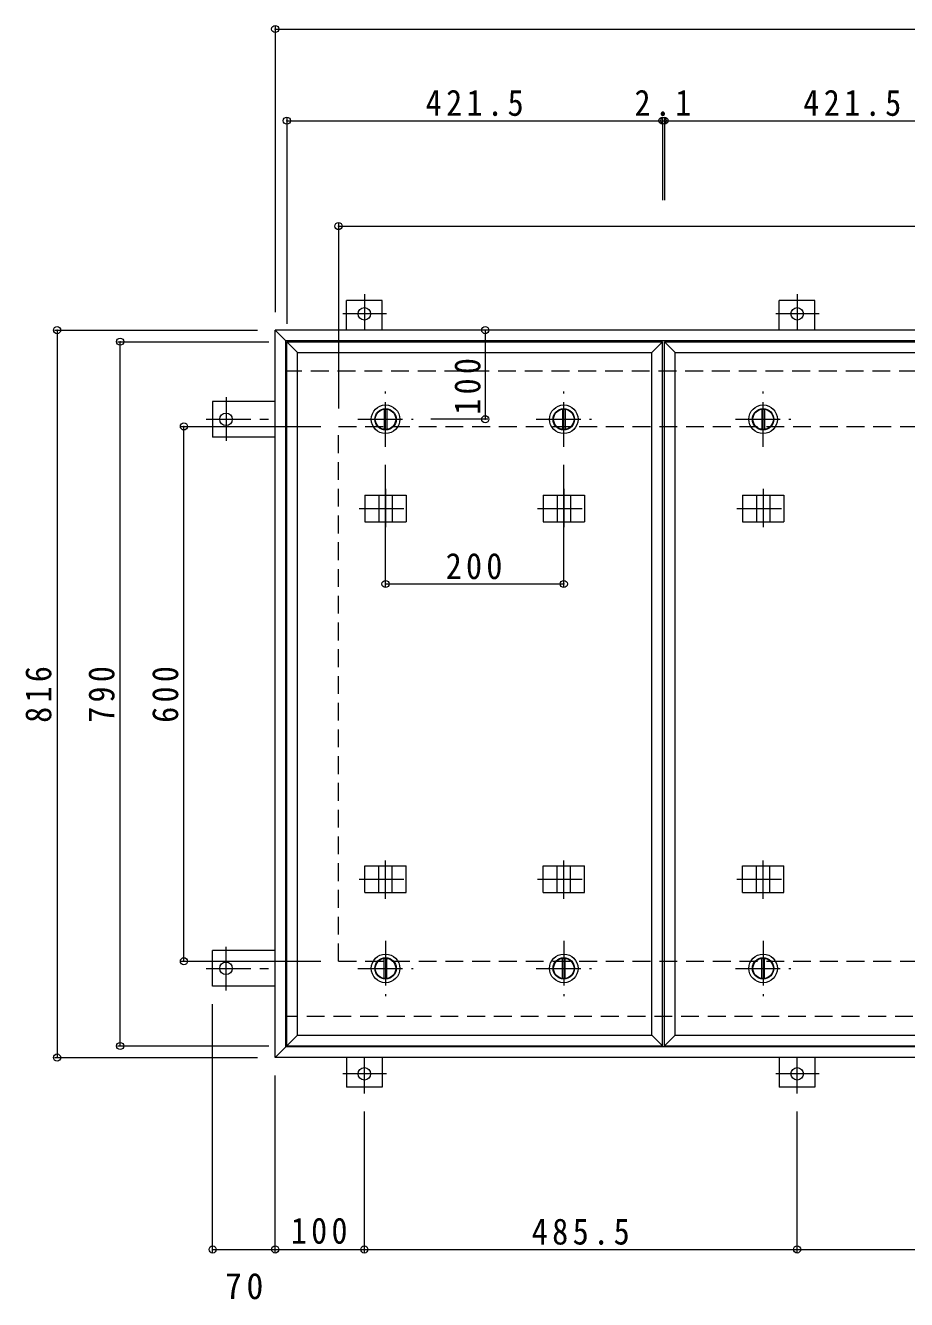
# Model space of a CAD drawing. Units: millimetres at full size, sheet at 1:10; some dimension numbers follow another scale. Extents: x -2685 to 2789, y -1962 to 1706.
# Drawn here: x -2685 to -1696, y -198 to 1231 of the extents above; entities that cross this region are included whole.
import ezdxf

# ---------------------------------------------------------------- set-up
doc = ezdxf.new("R2010")
doc.units = ezdxf.units.MM
doc.header["$LTSCALE"] = 10
doc.header["$PDMODE"] = 32
doc.header["$PDSIZE"] = 8
doc.linetypes.add('CHAIN1', pattern=[8, 5, -1, 1, -1])
doc.linetypes.add('DASHED2', pattern=[3, 2, -1])
for name, color, linetype, lineweight in [('0-1_躯体', 2, 'DASHED2', 9), ('0-2_仕上', 4, 'Continuous', 9), ('0-3_建具', 4, 'Continuous', 9), ('0-C_084', 2, 'Continuous', 9), ('0-E_090', 3, 'Continuous', 9), ('0-F_092', 7, 'Continuous', 9)]:
    doc.layers.add(name, color=color, linetype=linetype, lineweight=lineweight)
doc.styles.add('ＭＳ ゴシック', font='')
doc.styles.get('ＭＳ ゴシック').set_extended_font_data('MS Gothic')

msp = doc.modelspace()

# ---------------------------------------------------------------- linework, layer by layer
at = {"layer": '0-1_躯体'}
for p, q in [((-274.54, 842.92), (-2392.54, 842.92)), ((-2333.54, 180.92), (-2333.54, 780.92)), ((-2333.54, 780.92), (-333.54, 780.92)), ((-2333.54, 180.92), (-333.54, 180.92)), ((-699.17, 118.92), (-2392.54, 118.92))]:
    msp.add_line(p, q, dxfattribs=at)
at = {"layer": '0-2_仕上'}
for p, q in [((-2391.54, 85.92), (-2391.54, 875.92)), ((-2391.54, 875.92), (-1970.04, 875.92)), ((-1970.04, 85.92), (-1970.04, 875.92)), ((-1967.92, 85.92), (-1967.92, 875.92)), ((-1967.92, 875.92), (-1546.42, 875.92)), ((-1982.04, 97.92), (-1982.04, 863.92))]:
    msp.add_line(p, q, dxfattribs=at)
for points in [[(-2379.54, 97.92), (-2379.54, 863.92), (-2391.54, 875.92)], [(-2379.54, 863.92), (-1982.04, 863.92), (-1970.04, 875.92)], [(-1955.92, 97.92), (-1955.92, 863.92), (-1967.92, 875.92)], [(-1955.92, 863.92), (-1558.42, 863.92), (-1546.42, 875.92)], [(-2379.54, 97.92), (-2391.54, 85.92), (-1970.04, 85.92)], [(-2379.54, 97.92), (-1982.04, 97.92), (-1970.04, 85.92)], [(-1955.92, 97.92), (-1967.92, 85.92), (-1546.42, 85.92)], [(-1955.92, 97.92), (-1558.42, 97.92), (-1546.42, 85.92)]]:
    msp.add_lwpolyline(points, dxfattribs=at)
at = {"layer": '0-3_建具', "color": 2}
for p, q in [((-2404.54, 72.92), (-2404.54, 888.92)), ((-2404.54, 888.92), (-2392.54, 876.92)), ((-262.54, 888.92), (-2404.54, 888.92)), ((-2392.54, 84.92), (-2392.54, 876.92)), ((-274.54, 876.92), (-2392.54, 876.92)), ((-2404.54, 72.92), (-2392.54, 84.92)), ((-262.54, 72.92), (-2404.54, 72.92)), ((-274.54, 84.92), (-2392.54, 84.92))]:
    msp.add_line(p, q, dxfattribs=at)
at = {"layer": '0-3_建具'}
for p, q in [((-2303.88, 703.92), (-2303.88, 673.92)), ((-2303.88, 703.92), (-2257.71, 703.92)), ((-2288.29, 703.92), (-2288.29, 673.92)), ((-2273.29, 703.92), (-2273.29, 673.92)), ((-2257.71, 703.92), (-2257.71, 673.92)), ((-2103.88, 703.92), (-2103.88, 673.92)), ((-2103.88, 703.92), (-2057.71, 703.92)), ((-2088.29, 703.92), (-2088.29, 673.92)), ((-2073.29, 703.92), (-2073.29, 673.92)), ((-2057.71, 703.92), (-2057.71, 673.92)), ((-1880.26, 703.92), (-1880.26, 673.92)), ((-1880.26, 703.92), (-1834.08, 703.92)), ((-1864.67, 703.92), (-1864.67, 673.92)), ((-1849.67, 703.92), (-1849.67, 673.92)), ((-1834.08, 703.92), (-1834.08, 673.92)), ((-2303.88, 673.92), (-2257.71, 673.92)), ((-2103.88, 673.92), (-2057.71, 673.92)), ((-1880.26, 673.92), (-1834.08, 673.92)), ((-2303.88, 257.92), (-2303.88, 287.92)), ((-2303.88, 287.92), (-2257.71, 287.92)), ((-2288.29, 257.92), (-2288.29, 287.92)), ((-2273.29, 257.92), (-2273.29, 287.92)), ((-2257.71, 257.92), (-2257.71, 287.92)), ((-2103.88, 257.92), (-2103.88, 287.92)), ((-2103.88, 287.92), (-2057.71, 287.92)), ((-2088.29, 257.92), (-2088.29, 287.92)), ((-2073.29, 257.92), (-2073.29, 287.92)), ((-2057.71, 257.92), (-2057.71, 287.92)), ((-1880.26, 257.92), (-1880.26, 287.92)), ((-1880.26, 287.92), (-1834.08, 287.92)), ((-1864.67, 257.92), (-1864.67, 287.92)), ((-1849.67, 257.92), (-1849.67, 287.92)), ((-1834.08, 257.92), (-1834.08, 287.92)), ((-2303.88, 257.92), (-2257.71, 257.92)), ((-2103.88, 257.92), (-2057.71, 257.92)), ((-1880.26, 257.92), (-1834.08, 257.92))]:
    msp.add_line(p, q, dxfattribs=at)
at = {"layer": '0-3_建具', "linetype": 'CHAIN1'}
for p, q in [((-2280.79, 711.04), (-2280.79, 667.8)), ((-2080.79, 711.04), (-2080.79, 667.8)), ((-1857.17, 711.04), (-1857.17, 667.8)), ((-2310.2, 688.92), (-2251.38, 688.92)), ((-2110.2, 688.92), (-2051.38, 688.92)), ((-1886.58, 688.92), (-1827.76, 688.92)), ((-2280.79, 250.81), (-2280.79, 294.04)), ((-2080.79, 250.81), (-2080.79, 294.04)), ((-1857.17, 250.81), (-1857.17, 294.04)), ((-2310.2, 272.92), (-2251.38, 272.92)), ((-2110.2, 272.92), (-2051.38, 272.92)), ((-1886.58, 272.92), (-1827.76, 272.92))]:
    msp.add_line(p, q, dxfattribs=at)
at = {"layer": '0-C_084', "linetype": 'CHAIN1'}
for p, q in [((-2280.79, 757.92), (-2280.79, 819.92)), ((-2080.79, 757.92), (-2080.79, 819.92)), ((-1857.17, 757.92), (-1857.17, 819.92)), ((-2311.79, 788.92), (-2249.79, 788.92)), ((-2111.79, 788.92), (-2049.79, 788.92)), ((-1888.17, 788.92), (-1826.17, 788.92)), ((-2280.79, 203.92), (-2280.79, 141.92)), ((-2080.79, 203.92), (-2080.79, 141.92)), ((-1857.17, 203.92), (-1857.17, 141.92)), ((-2311.79, 172.92), (-2249.79, 172.92)), ((-2111.79, 172.92), (-2049.79, 172.92)), ((-1888.17, 172.92), (-1826.17, 172.92))]:
    msp.add_line(p, q, dxfattribs=at)
at = {"layer": '0-C_084'}
for p, q in [((-2282.29, 800.33), (-2282.29, 777.52)), ((-2279.29, 800.33), (-2279.29, 777.52)), ((-2082.29, 800.33), (-2082.29, 777.52)), ((-2079.29, 800.33), (-2079.29, 777.52)), ((-1858.67, 800.33), (-1858.67, 777.52)), ((-1855.67, 800.33), (-1855.67, 777.52)), ((-2282.29, 161.52), (-2282.29, 184.33)), ((-2279.29, 161.52), (-2279.29, 184.33)), ((-2082.29, 161.52), (-2082.29, 184.33)), ((-2079.29, 161.52), (-2079.29, 184.33)), ((-1858.67, 161.52), (-1858.67, 184.33)), ((-1855.67, 161.52), (-1855.67, 184.33))]:
    msp.add_line(p, q, dxfattribs=at)
for centre, radius in [((-2280.79, 788.92), 16), ((-2280.79, 788.92), 12), ((-2280.79, 788.92), 11.5), ((-2080.79, 788.92), 16), ((-2080.79, 788.92), 12), ((-2080.79, 788.92), 11.5), ((-1857.17, 788.92), 16), ((-1857.17, 788.92), 12), ((-1857.17, 788.92), 11.5), ((-2280.79, 172.92), 16), ((-2080.79, 172.92), 16), ((-1857.17, 172.92), 16), ((-2280.79, 172.92), 12), ((-2280.79, 172.92), 11.5), ((-2080.79, 172.92), 12), ((-2080.79, 172.92), 11.5), ((-1857.17, 172.92), 12), ((-1857.17, 172.92), 11.5)]:
    msp.add_circle(centre, radius, dxfattribs=at)
at = {"layer": '0-E_090', "linetype": 'CHAIN1'}
for p, q in [((-2304.54, 929.28), (-2304.54, 889.12)), ((-1819.04, 929.28), (-1819.04, 889.12)), ((-2279.7, 907.12), (-2328.59, 907.12)), ((-1794.2, 907.12), (-1843.09, 907.12)), ((-2459.74, 813.76), (-2459.74, 764.88)), ((-2481.9, 788.92), (-2404.54, 788.92)), ((-2459.74, 148.08), (-2459.74, 196.97)), ((-2481.9, 172.92), (-2404.54, 172.92)), ((-2304.54, 32.57), (-2304.54, 72.72)), ((-1819.04, 32.57), (-1819.04, 72.72)), ((-2279.7, 54.72), (-2328.59, 54.72)), ((-1794.2, 54.72), (-1843.09, 54.72))]:
    msp.add_line(p, q, dxfattribs=at)
at = {"layer": '0-E_090'}
for p, q in [((-2324.54, 888.92), (-2324.54, 922.12)), ((-2284.54, 922.12), (-2324.54, 922.12)), ((-2284.54, 888.92), (-2284.54, 922.12)), ((-1839.04, 888.92), (-1839.04, 922.12)), ((-1799.04, 922.12), (-1839.04, 922.12)), ((-1799.04, 888.92), (-1799.04, 922.12)), ((-2404.54, 808.92), (-2474.74, 808.92)), ((-2474.74, 808.92), (-2474.74, 768.92)), ((-2404.54, 768.92), (-2474.74, 768.92)), ((-2404.54, 192.92), (-2474.74, 192.92)), ((-2474.74, 152.92), (-2474.74, 192.92)), ((-2404.54, 152.92), (-2474.74, 152.92)), ((-2324.54, 72.92), (-2324.54, 39.72)), ((-2284.54, 72.92), (-2284.54, 39.72)), ((-1839.04, 72.92), (-1839.04, 39.72)), ((-1799.04, 72.92), (-1799.04, 39.72)), ((-2284.54, 39.72), (-2324.54, 39.72)), ((-1799.04, 39.72), (-1839.04, 39.72))]:
    msp.add_line(p, q, dxfattribs=at)
for centre in [(-2304.54, 907.12), (-1819.04, 907.12), (-2459.74, 788.92), (-2459.74, 172.92), (-2304.54, 54.72), (-1819.04, 54.72)]:
    msp.add_circle(centre, 7, dxfattribs=at)
at = {"layer": '0-F_092'}
for p, q in [((-2404.54, 1229.64), (-2404.54, 908.92)), ((-2404.54, 1226.64), (-262.54, 1226.64)), ((-2391.54, 1126.84), (-2391.54, 895.92)), ((-2391.54, 1123.84), (-1970.04, 1123.84)), ((-1970.04, 1126.84), (-1970.04, 1034.54)), ((-1970.04, 1123.84), (-1967.92, 1123.84)), ((-1967.92, 1126.84), (-1967.92, 1034.54)), ((-1967.92, 1123.84), (-1546.42, 1123.84)), ((-2333.54, 1008.64), (-2333.54, 800.92)), ((-2333.54, 1005.64), (-333.54, 1005.64)), ((-2652.28, 888.92), (-2424.54, 888.92)), ((-2649.28, 888.92), (-2649.28, 72.92)), ((-2168.91, 888.92), (-2168.91, 788.92)), ((-2581.48, 875.92), (-2411.54, 875.92)), ((-2578.48, 85.92), (-2578.48, 875.92)), ((-2165.91, 788.92), (-2229.79, 788.92)), ((-2509.97, 780.92), (-2353.54, 780.92)), ((-2506.97, 180.92), (-2506.97, 780.92)), ((-2280.79, 601.17), (-2280.79, 737.92)), ((-2080.79, 601.17), (-2080.79, 737.92)), ((-2280.79, 604.17), (-2080.79, 604.17)), ((-2509.97, 180.92), (-2353.54, 180.92)), ((-2474.74, -145.32), (-2474.74, 132.92)), ((-2581.48, 85.92), (-2411.54, 85.92)), ((-2652.28, 72.92), (-2424.54, 72.92)), ((-2404.54, -145.32), (-2404.54, 52.92)), ((-2304.54, -145.32), (-2304.54, 12.57)), ((-1819.04, -145.32), (-1819.04, 12.57)), ((-2474.74, -142.32), (-2404.54, -142.32)), ((-2404.54, -142.32), (-2304.54, -142.32)), ((-2304.54, -142.32), (-1819.04, -142.32)), ((-1819.04, -142.32), (-1333.54, -142.32))]:
    msp.add_line(p, q, dxfattribs=at)
for p in [(-2404.54, 1226.64), (-2391.54, 1123.84), (-1970.04, 1123.84), (-1967.92, 1123.84), (-2333.54, 1005.64), (-2649.28, 888.92), (-2168.91, 888.92), (-2578.48, 875.92), (-2168.91, 788.92), (-2506.97, 780.92), (-2280.79, 604.17), (-2080.79, 604.17), (-2506.97, 180.92), (-2578.48, 85.92), (-2649.28, 72.92), (-2474.74, -142.32), (-2404.54, -142.32), (-2304.54, -142.32), (-1819.04, -142.32)]:
    msp.add_point(p, dxfattribs=at)

# ---------------------------------------------------------------- texts
at = {"layer": '0-F_092', "color": 2, "char_height": 29.33, "attachment_point": 7, "style": 'ＭＳ ゴシック'}
for s, insert in [('\\T1.28;\\W0.9;421.5', (-2235.79, 1128.84)), ('\\T1.27;\\W0.9;2.1', (-2001.48, 1128.84)), ('\\T1.28;\\W0.9;421.5', (-1812.17, 1128.84)), ('\\T1.27;\\W0.9;200', (-2213.29, 609.17)), ('\\T1.27;\\W0.9;100', (-2387.04, -136.32)), ('\\T1.28;\\W0.9;485.5', (-2116.79, -137.32)), ('\\T1.27;\\W0.95;70', (-2460.89, -198.5))]:
    msp.add_mtext(s, dxfattribs=dict(at, insert=insert))
at = {"layer": '0-F_092', "color": 2, "char_height": 29.33, "attachment_point": 7, "rotation": 90, "style": 'ＭＳ ゴシック'}
for s, insert in [('\\T1.27;\\W0.9;100', (-2173.91, 794)), ('\\T1.27;\\W0.9;816', (-2655.28, 448.42)), ('\\T1.27;\\W0.9;790', (-2584.48, 448.42)), ('\\T1.27;\\W0.9;600', (-2512.97, 448.42))]:
    msp.add_mtext(s, dxfattribs=dict(at, insert=insert))

doc.saveas('drawing.dxf')
